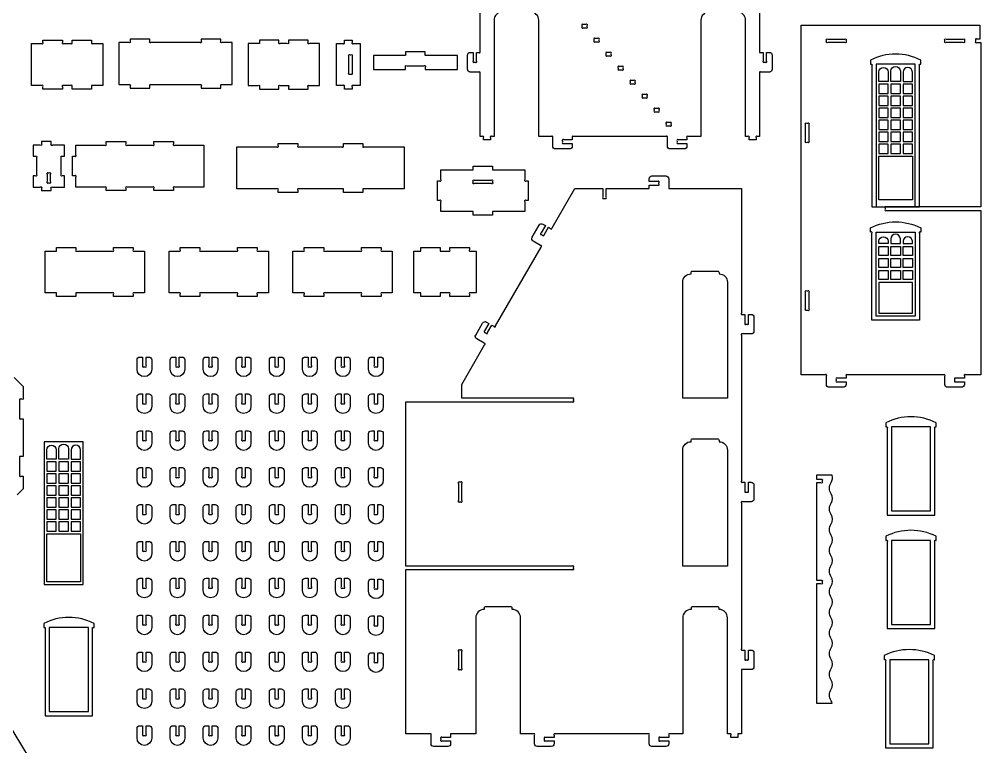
# Model space of a CAD drawing. Extents: x 83.8 to 170.3, y -22.3 to 53.3.
# Drawn here: x 135.83 to 170.23, y 10.88 to 36.89 of the extents above; entities that cross this region are included whole.
import ezdxf

# ---------------------------------------------------------------- set-up
doc = ezdxf.new("R2010")
doc.units = 0
doc.header["$MEASUREMENT"] = 0
doc.layers.get('0').update_dxf_attribs({"linetype": 'CONTINUOUS'})

msp = doc.modelspace()

# ---------------------------------------------------------------- linework, layer by layer
for points in [[(162.315, 40.958), (162.315, 35.746, 1), (162.359, 35.702), (162.44, 35.702), (162.44, 35.396, 1), (162.484, 35.352), (162.521, 35.352, 1), (162.565, 35.396), (162.565, 35.702), (162.665, 35.702, -0.414214), (162.765, 35.602), (162.765, 35.102, -0.414214), (162.665, 35.002), (162.359, 35.002, 1), (162.315, 34.958), (162.315, 32.702), (162.234, 32.702, 1), (162.19, 32.658), (162.19, 32.577), (161.94, 32.577), (161.94, 32.658, 1), (161.896, 32.702), (161.815, 32.702), (161.815, 36.852, 0.414214), (161.515, 37.152)], [(153.115, 37.152, 0.414214), (152.815, 36.852), (152.815, 32.702), (152.734, 32.702, 1), (152.69, 32.658), (152.69, 32.577), (152.44, 32.577), (152.44, 32.658, 1), (152.396, 32.702), (152.315, 32.702), (152.315, 34.958, 1), (152.271, 35.002), (151.965, 35.002, -0.414214), (151.865, 35.102), (151.865, 35.602, -0.414214), (151.965, 35.702), (152.065, 35.702), (152.065, 35.396, 1), (152.109, 35.352), (152.146, 35.352, 1), (152.19, 35.396), (152.19, 35.702), (152.271, 35.702, 1), (152.315, 35.746), (152.315, 38.577)], [(160.515, 37.152, 0.414214), (160.215, 36.852), (160.215, 32.702), (159.759, 32.702, 1), (159.715, 32.658), (159.715, 32.577), (159.409, 32.577, 1), (159.365, 32.533), (159.365, 32.496, 1), (159.409, 32.452), (159.715, 32.452), (159.715, 32.352, -0.414214), (159.615, 32.252), (159.115, 32.252, -0.414214), (159.015, 32.352), (159.015, 32.658, 1), (158.971, 32.702), (155.659, 32.702, 1), (155.615, 32.658), (155.615, 32.577), (155.309, 32.577, 1), (155.265, 32.533), (155.265, 32.496, 1), (155.309, 32.452), (155.615, 32.452), (155.615, 32.352, -0.414214), (155.515, 32.252), (155.015, 32.252, -0.414214), (154.915, 32.352), (154.915, 32.658, 1), (154.871, 32.702), (154.415, 32.702), (154.415, 36.852, 0.414214), (154.115, 37.152)], [(135.65, 24.076), (135.971, 23.756), (135.971, 23.346, -1), (135.926, 23.302), (135.89, 23.302, 1), (135.846, 23.258), (135.846, 22.646, 1), (135.89, 22.602), (135.971, 22.602), (135.971, 21.252), (135.89, 21.252, 1), (135.846, 21.208), (135.846, 20.596, 1), (135.89, 20.552), (135.971, 20.552), (135.971, 20.098), (135.762, 19.89)]]:
    msp.add_lwpolyline(points, format="xyb")
for points in [[(156.006, 36.577), (156.104, 36.577, 1), (156.148, 36.621), (156.148, 36.658, 1), (156.104, 36.702), (156.006, 36.702, 1), (155.961, 36.658), (155.961, 36.621, 1)], [(170.19, 36.179), (170.084, 36.179, 1), (170.04, 36.135), (170.04, 36.099, 1), (170.084, 36.054), (170.226, 36.054), (170.226, 30.179), (166.85, 30.179, 1), (166.806, 30.135), (166.806, 30.099, 1), (166.85, 30.054), (170.226, 30.054), (170.226, 24.179), (169.684, 24.179, 1), (169.64, 24.135), (169.64, 24.054), (169.334, 24.054, 1), (169.29, 24.01), (169.29, 23.974, 1), (169.334, 23.929), (169.64, 23.929), (169.64, 23.829, -0.414214), (169.54, 23.729), (169.04, 23.729, -0.414214), (168.94, 23.829), (168.94, 24.135, 1), (168.896, 24.179), (165.45, 24.179, 1), (165.406, 24.135), (165.406, 24.054), (165.1, 24.054, 1), (165.056, 24.01), (165.056, 23.974, 1), (165.1, 23.929), (165.406, 23.929), (165.406, 23.829, -0.414214), (165.306, 23.729), (164.806, 23.729, -0.414214), (164.706, 23.829), (164.706, 24.135, 1), (164.661, 24.179), (163.806, 24.179), (163.806, 36.679), (170.19, 36.679)], [(138.824, 34.518), (138.466, 34.518, 1), (138.422, 34.474), (138.422, 34.393), (137.722, 34.393), (137.722, 34.474, 1), (137.678, 34.518), (137.422, 34.518, 1), (137.378, 34.474), (137.378, 34.393), (136.678, 34.393), (136.678, 34.474, 1), (136.634, 34.518), (136.276, 34.518), (136.276, 36.018), (136.634, 36.018, 1), (136.678, 36.062), (136.678, 36.143), (137.378, 36.143), (137.378, 36.062, 1), (137.422, 36.018), (137.678, 36.018, 1), (137.722, 36.062), (137.722, 36.143), (138.422, 36.143), (138.422, 36.062, 1), (138.466, 36.018), (138.824, 36.018)], [(140.5, 34.427), (140.5, 34.508, -1), (140.544, 34.552), (142.3, 34.552, -1), (142.344, 34.508), (142.344, 34.427), (143.044, 34.427), (143.044, 34.508, -1), (143.088, 34.552), (143.446, 34.552), (143.446, 36.052), (143.088, 36.052, -1), (143.044, 36.096), (143.044, 36.177), (142.344, 36.177), (142.344, 36.096, -1), (142.3, 36.052), (140.544, 36.052, -1), (140.5, 36.096), (140.5, 36.177), (139.8, 36.177), (139.8, 36.096, -1), (139.756, 36.052), (139.399, 36.052), (139.399, 34.552), (139.756, 34.552, -1), (139.8, 34.508), (139.8, 34.427)], [(146.166, 34.393), (146.166, 34.474, -1), (146.211, 34.518), (146.568, 34.518), (146.568, 36.018), (146.211, 36.018, -1), (146.166, 36.062), (146.166, 36.143), (145.466, 36.143), (145.466, 36.062, -1), (145.422, 36.018), (145.167, 36.018, -1), (145.123, 36.062), (145.123, 36.143), (144.423, 36.143), (144.423, 36.018), (144.021, 36.018), (144.021, 34.518), (144.378, 34.518, -1), (144.423, 34.474), (144.423, 34.393), (145.123, 34.393), (145.123, 34.474, -1), (145.167, 34.518), (145.422, 34.518, -1), (145.466, 34.474), (145.466, 34.393)], [(148.023, 34.518), (147.787, 34.518, 1), (147.743, 34.474), (147.743, 34.393), (147.463, 34.393), (147.463, 34.474, 1), (147.419, 34.518), (147.184, 34.518), (147.184, 36.018), (147.419, 36.018, 1), (147.463, 36.062), (147.463, 36.143), (147.743, 36.143), (147.743, 36.062, 1), (147.787, 36.018), (148.023, 36.018)], [(156.391, 36.158), (156.391, 36.121, 1), (156.435, 36.077), (156.533, 36.077, 1), (156.578, 36.121), (156.578, 36.158, 1), (156.533, 36.202), (156.435, 36.202, 1)], [(164.75, 36.179), (165.361, 36.179, -1), (165.406, 36.135), (165.406, 36.099, -1), (165.361, 36.054), (164.75, 36.054, -1), (164.706, 36.099), (164.706, 36.135, -1)], [(169.596, 36.054), (168.984, 36.054, -1), (168.94, 36.099), (168.94, 36.135, -1), (168.984, 36.179), (169.596, 36.179, -1), (169.64, 36.135), (169.64, 36.099, -1)], [(147.743, 35.574), (147.743, 34.962, -1), (147.699, 34.918), (147.662, 34.918, -1), (147.618, 34.962), (147.618, 35.574, -1), (147.662, 35.618), (147.699, 35.618, -1)], [(149.654, 35.098), (149.654, 35.179, -1), (149.698, 35.223), (150.31, 35.223, -1), (150.354, 35.179), (150.354, 35.098), (151.504, 35.098), (151.504, 35.598), (150.398, 35.598, -1), (150.354, 35.642), (150.354, 35.723), (149.654, 35.723), (149.654, 35.642, -1), (149.61, 35.598), (148.504, 35.598), (148.504, 35.098)], [(157.007, 35.621), (157.007, 35.658, 1), (156.963, 35.702), (156.865, 35.702, 1), (156.82, 35.658), (156.82, 35.621, 1), (156.865, 35.577), (156.963, 35.577, 1)], [(166.279, 35.279), (166.285, 35.279, -1), (166.329, 35.235), (166.329, 30.179), (168.029, 30.179), (168.029, 35.235, -1), (168.073, 35.279), (168.079, 35.279), (168.079, 35.429, 0.238913), (166.279, 35.429)], [(157.294, 35.077), (157.393, 35.077, 1), (157.437, 35.121), (157.437, 35.158, 1), (157.393, 35.202), (157.294, 35.202, 1), (157.25, 35.158), (157.25, 35.121, 1)], [(166.909, 34.999), (166.909, 34.669), (166.579, 34.669), (166.579, 34.999, -1)], [(167.009, 34.669), (167.009, 35.035, -1), (167.349, 35.035), (167.349, 34.669)], [(167.449, 34.999), (167.449, 34.669), (167.779, 34.669), (167.779, 34.999, 1)], [(157.724, 34.577), (157.822, 34.577, 1), (157.866, 34.621), (157.866, 34.658, 1), (157.822, 34.702), (157.724, 34.702, 1), (157.68, 34.658), (157.68, 34.621, 1)], [(158.153, 34.077), (158.252, 34.077, 1), (158.296, 34.121), (158.296, 34.158, 1), (158.252, 34.202), (158.153, 34.202, 1), (158.109, 34.158), (158.109, 34.121, 1)], [(158.583, 33.577), (158.681, 33.577, 1), (158.725, 33.621), (158.725, 33.658, 1), (158.681, 33.702), (158.583, 33.702, 1), (158.539, 33.658), (158.539, 33.621, 1)], [(159.012, 33.077), (159.111, 33.077, 1), (159.155, 33.121), (159.155, 33.158, 1), (159.111, 33.202), (159.012, 33.202, 1), (158.968, 33.158), (158.968, 33.121, 1)], [(164.081, 33.135), (164.081, 32.524, -1), (164.036, 32.479), (164.018, 32.479), (164, 32.479, -1), (163.956, 32.524), (163.956, 33.135, -1), (164, 33.179), (164.036, 33.179, -1)], [(136.977, 30.764), (136.977, 30.845, -1), (137.021, 30.889), (137.452, 30.889), (137.452, 31.289), (137.371, 31.289, -1), (137.327, 31.334), (137.327, 31.945, -1), (137.371, 31.989), (137.452, 31.989), (137.452, 32.389), (137.021, 32.389, -1), (136.977, 32.434), (136.977, 32.514), (136.627, 32.514), (136.627, 32.434, -1), (136.583, 32.389), (136.327, 32.389), (136.327, 31.989), (136.408, 31.989, -1), (136.452, 31.945), (136.452, 31.334, -1), (136.408, 31.289), (136.327, 31.289), (136.327, 30.889), (136.583, 30.889, -1), (136.627, 30.845), (136.627, 30.764)], [(142.434, 30.889), (141.393, 30.889, 1), (141.349, 30.845), (141.349, 30.764), (140.649, 30.764), (140.649, 30.845, 1), (140.605, 30.889), (139.69, 30.889, 1), (139.645, 30.845), (139.645, 30.764), (138.945, 30.764), (138.945, 30.845, 1), (138.901, 30.889), (137.86, 30.889), (137.86, 31.245, 1), (137.816, 31.289), (137.735, 31.289), (137.735, 31.989), (137.816, 31.989, 1), (137.86, 32.034), (137.86, 32.389), (138.901, 32.389, 1), (138.945, 32.434), (138.945, 32.514), (139.645, 32.514), (139.645, 32.434, 1), (139.69, 32.389), (140.605, 32.389, 1), (140.649, 32.434), (140.649, 32.514), (141.349, 32.514), (141.349, 32.434, 1), (141.393, 32.389), (142.434, 32.389)], [(145.793, 32.447), (145.793, 32.366, 1), (145.837, 32.322), (147.382, 32.322, 1), (147.426, 32.366), (147.426, 32.447), (148.126, 32.447), (148.126, 32.366, 1), (148.171, 32.322), (149.6, 32.322), (149.6, 30.822), (148.171, 30.822, 1), (148.126, 30.778), (148.126, 30.697), (147.426, 30.697), (147.426, 30.778, 1), (147.382, 30.822), (145.837, 30.822, 1), (145.793, 30.778), (145.793, 30.697), (145.093, 30.697), (145.093, 30.778, 1), (145.049, 30.822), (143.619, 30.822), (143.619, 32.322), (145.049, 32.322, 1), (145.093, 32.366), (145.093, 32.447)], [(136.827, 31.345), (136.827, 31.084, 1), (136.871, 31.039), (136.908, 31.039, 1), (136.952, 31.084), (136.952, 31.345, 1), (136.908, 31.389), (136.871, 31.389, 1)], [(152.066, 29.886), (152.066, 29.967, 1), (152.021, 30.011), (150.916, 30.011), (150.916, 30.367, 1), (150.871, 30.411), (150.791, 30.411), (150.791, 31.111), (150.871, 31.111, 1), (150.916, 31.155), (150.916, 31.511), (152.021, 31.511, 1), (152.066, 31.555), (152.066, 31.636), (152.766, 31.636), (152.766, 31.555, 1), (152.81, 31.511), (153.916, 31.511), (153.916, 31.155, 1), (153.96, 31.111), (154.041, 31.111), (154.041, 30.411), (153.96, 30.411, 1), (153.916, 30.367), (153.916, 30.011), (152.81, 30.011, 1), (152.766, 29.967), (152.766, 29.886)], [(156.749, 30.486), (156.786, 30.486, 1), (156.83, 30.53), (156.83, 30.836), (158.364, 30.836), (158.364, 30.961), (158.669, 30.961, 1), (158.714, 31.005), (158.714, 31.042, 1), (158.669, 31.086), (158.364, 31.086), (158.364, 31.186, -0.414214), (158.464, 31.286), (158.964, 31.286, -0.414214), (159.064, 31.186), (159.064, 30.836), (161.664, 30.836), (161.664, 26.38, 1), (161.708, 26.336), (161.789, 26.336), (161.789, 26.03, 1), (161.833, 25.986), (161.869, 25.986, 1), (161.914, 26.03), (161.914, 26.336), (162.014, 26.336, -0.414214), (162.114, 26.236), (162.114, 25.736, -0.414214), (162.014, 25.636), (161.708, 25.636, 1), (161.664, 25.592), (161.664, 20.38, 1), (161.708, 20.336), (161.789, 20.336), (161.789, 20.03, 1), (161.833, 19.986), (161.869, 19.986, 1), (161.914, 20.03), (161.914, 20.336), (162.014, 20.336, -0.414214), (162.114, 20.236), (162.114, 19.736, -0.414214), (162.014, 19.636), (161.708, 19.636, 1), (161.664, 19.592), (161.664, 14.38, 1), (161.708, 14.336), (161.789, 14.336), (161.789, 14.03, 1), (161.833, 13.986), (161.869, 13.986, 1), (161.914, 14.03), (161.914, 14.336), (162.014, 14.336, -0.414214), (162.114, 14.236), (162.114, 13.736, -0.414214), (162.014, 13.636), (161.664, 13.636), (161.664, 11.336), (161.583, 11.336, 1), (161.539, 11.292), (161.539, 11.211), (161.289, 11.211), (161.289, 11.292, 1), (161.244, 11.336), (161.164, 11.336), (161.164, 15.486, 0.414214), (160.864, 15.786), (160.864, 15.836, 0.414214), (160.814, 15.886), (159.914, 15.886, 0.414214), (159.864, 15.836), (159.864, 15.786, 0.414214), (159.564, 15.486), (159.564, 11.336), (159.108, 11.336, 1), (159.064, 11.292), (159.064, 11.211), (158.758, 11.211, 1), (158.714, 11.167), (158.714, 11.13, 1), (158.758, 11.086), (159.064, 11.086), (159.064, 10.986, -0.414214), (158.964, 10.886), (158.464, 10.886, -0.414214), (158.364, 10.986), (158.364, 11.292, 1), (158.319, 11.336), (155.008, 11.336, 1), (154.964, 11.292), (154.964, 11.211), (154.658, 11.211, 1), (154.614, 11.167), (154.614, 11.13, 1), (154.658, 11.086), (154.964, 11.086), (154.964, 10.986, -0.414214), (154.864, 10.886), (154.364, 10.886, -0.414214), (154.264, 10.986), (154.264, 11.292, 1), (154.219, 11.336), (153.764, 11.336), (153.764, 15.486, 0.414214), (153.464, 15.786), (153.464, 15.836, 0.414214), (153.414, 15.886), (152.514, 15.886, 0.414214), (152.464, 15.836), (152.464, 15.786, 0.414214), (152.164, 15.486), (152.164, 11.336), (151.308, 11.336, 1), (151.264, 11.292), (151.264, 11.211), (150.958, 11.211, 1), (150.914, 11.167), (150.914, 11.13, 1), (150.958, 11.086), (151.264, 11.086), (151.264, 10.986, -0.414214), (151.164, 10.886), (150.664, 10.886, -0.414214), (150.564, 10.986), (150.564, 11.292, 1), (150.519, 11.336), (149.664, 11.336), (149.664, 17.211), (155.619, 17.211, 1), (155.664, 17.255), (155.664, 17.292, 1), (155.619, 17.336), (149.664, 17.336), (149.664, 23.211), (155.619, 23.211, 1), (155.664, 23.255), (155.664, 23.292, 1), (155.619, 23.336), (151.664, 23.336), (151.664, 23.836), (152.477, 25.245, 1), (152.461, 25.305), (152.196, 25.458, -0.414214), (152.159, 25.595), (152.409, 26.028, -0.414214), (152.546, 26.064), (152.632, 26.014), (152.479, 25.749, 1), (152.496, 25.689), (152.527, 25.671, 1), (152.588, 25.687), (152.741, 25.952), (152.811, 25.911, 1), (152.871, 25.928), (154.498, 28.745, 1), (154.481, 28.805), (154.217, 28.958, -0.414214), (154.18, 29.095), (154.43, 29.528, -0.414214), (154.567, 29.564), (154.653, 29.514), (154.5, 29.249, 1), (154.516, 29.189), (154.548, 29.171, 1), (154.608, 29.187), (154.761, 29.452), (154.831, 29.411, 1), (154.892, 29.428), (155.705, 30.836), (156.705, 30.836), (156.705, 30.53, 1)], [(152.721, 31.011), (152.11, 31.011, -1), (152.066, 31.055), (152.066, 31.092, -1), (152.11, 31.136), (152.721, 31.136, -1), (152.766, 31.092), (152.766, 31.055, -1)], [(168.079, 29.279), (168.073, 29.279, 1), (168.029, 29.235), (168.029, 26.129), (166.329, 26.129), (166.329, 29.235, 1), (166.285, 29.279), (166.279, 29.279), (166.279, 29.429, -0.238913), (168.079, 29.429)], [(166.909, 28.949), (166.909, 28.869), (166.579, 28.869), (166.579, 28.949, -1)], [(167.349, 28.869), (167.349, 29.035, 1), (167.009, 29.035), (167.009, 28.869)], [(167.449, 28.949), (167.449, 28.869), (167.779, 28.869), (167.779, 28.949, 1)], [(140.312, 27.102), (139.955, 27.102, 1), (139.91, 27.058), (139.91, 26.977), (139.21, 26.977), (139.21, 27.058, 1), (139.166, 27.102), (137.904, 27.102, 1), (137.86, 27.058), (137.86, 26.977), (137.16, 26.977), (137.16, 27.058, 1), (137.116, 27.102), (136.759, 27.102), (136.759, 28.602), (137.116, 28.602, 1), (137.16, 28.646), (137.16, 28.727), (137.86, 28.727), (137.86, 28.646, 1), (137.904, 28.602), (139.166, 28.602, 1), (139.21, 28.646), (139.21, 28.727), (139.91, 28.727), (139.91, 28.646, 1), (139.955, 28.602), (140.312, 28.602)], [(141.19, 28.602), (141.547, 28.602, 1), (141.591, 28.646), (141.591, 28.727), (142.291, 28.727), (142.291, 28.646, 1), (142.336, 28.602), (143.597, 28.602, 1), (143.642, 28.646), (143.642, 28.727), (144.342, 28.727), (144.342, 28.646, 1), (144.386, 28.602), (144.743, 28.602), (144.743, 27.102), (144.386, 27.102, 1), (144.342, 27.058), (144.342, 26.977), (143.642, 26.977), (143.642, 27.058, 1), (143.597, 27.102), (142.336, 27.102, 1), (142.291, 27.058), (142.291, 26.977), (141.591, 26.977), (141.591, 27.058, 1), (141.547, 27.102), (141.19, 27.102)], [(145.621, 28.602), (145.978, 28.602, 1), (146.023, 28.646), (146.023, 28.727), (146.723, 28.727), (146.723, 28.646, 1), (146.767, 28.602), (148.029, 28.602, 1), (148.073, 28.646), (148.073, 28.727), (148.773, 28.727), (148.773, 28.646, 1), (148.817, 28.602), (149.175, 28.602), (149.175, 27.102), (148.817, 27.102, 1), (148.773, 27.058), (148.773, 26.977), (148.073, 26.977), (148.073, 27.058, 1), (148.029, 27.102), (146.767, 27.102, 1), (146.723, 27.058), (146.723, 26.977), (146.023, 26.977), (146.023, 27.058, 1), (145.978, 27.102), (145.621, 27.102)], [(149.95, 28.602), (150.149, 28.602, 1), (150.194, 28.646), (150.194, 28.727), (150.894, 28.727), (150.894, 28.646, 1), (150.938, 28.602), (151.193, 28.602, 1), (151.237, 28.646), (151.237, 28.727), (151.937, 28.727), (151.937, 28.646, 1), (151.982, 28.602), (152.181, 28.602), (152.181, 27.102), (151.982, 27.102, 1), (151.937, 27.058), (151.937, 26.977), (151.237, 26.977), (151.237, 27.058, 1), (151.193, 27.102), (150.938, 27.102, 1), (150.894, 27.058), (150.894, 26.977), (150.194, 26.977), (150.194, 27.058, 1), (150.149, 27.102), (149.95, 27.102)], [(161.164, 27.486), (161.164, 23.336), (159.564, 23.336), (159.564, 27.486, -0.414214), (159.864, 27.786), (159.864, 27.836, -0.414214), (159.914, 27.886), (160.814, 27.886, -0.414214), (160.864, 27.836), (160.864, 27.786, -0.414214)], [(164.081, 27.135), (164.081, 26.524, -1), (164.036, 26.479), (164.018, 26.479), (164, 26.479, -1), (163.956, 26.524), (163.956, 27.135, -1), (164, 27.179), (164.036, 27.179, -1)], [(140.246, 24.812), (140.246, 24.506, 1), (140.291, 24.462), (140.327, 24.462, 1), (140.371, 24.506), (140.371, 24.812), (140.471, 24.812, -0.414214), (140.571, 24.712), (140.571, 24.375, -1), (140.046, 24.375), (140.046, 24.712, -0.414214), (140.146, 24.812)], [(141.43, 24.812), (141.43, 24.506, 1), (141.474, 24.462), (141.51, 24.462, 1), (141.555, 24.506), (141.555, 24.812), (141.655, 24.812, -0.414214), (141.755, 24.712), (141.755, 24.375, -1), (141.23, 24.375), (141.23, 24.712, -0.414214), (141.33, 24.812)], [(142.613, 24.812), (142.613, 24.506, 1), (142.657, 24.462), (142.694, 24.462, 1), (142.738, 24.506), (142.738, 24.812), (142.838, 24.812, -0.414214), (142.938, 24.712), (142.938, 24.375, -1), (142.413, 24.375), (142.413, 24.712, -0.414214), (142.513, 24.812)], [(143.796, 24.812), (143.796, 24.506, 1), (143.84, 24.462), (143.877, 24.462, 1), (143.921, 24.506), (143.921, 24.812), (144.021, 24.812, -0.414214), (144.121, 24.712), (144.121, 24.375, -1), (143.596, 24.375), (143.596, 24.712, -0.414214), (143.696, 24.812)], [(144.98, 24.812), (144.98, 24.506, 1), (145.024, 24.462), (145.06, 24.462, 1), (145.105, 24.506), (145.105, 24.812), (145.205, 24.812, -0.414214), (145.305, 24.712), (145.305, 24.375, -1), (144.78, 24.375), (144.78, 24.712, -0.414214), (144.88, 24.812)], [(146.163, 24.812), (146.163, 24.506, 1), (146.207, 24.462), (146.244, 24.462, 1), (146.288, 24.506), (146.288, 24.812), (146.388, 24.812, -0.414214), (146.488, 24.712), (146.488, 24.375, -1), (145.963, 24.375), (145.963, 24.712, -0.414214), (146.063, 24.812)], [(147.346, 24.812), (147.346, 24.506, 1), (147.39, 24.462), (147.427, 24.462, 1), (147.471, 24.506), (147.471, 24.812), (147.571, 24.812, -0.414214), (147.671, 24.712), (147.671, 24.375, -1), (147.146, 24.375), (147.146, 24.712, -0.414214), (147.246, 24.812)], [(148.529, 24.812), (148.529, 24.506, 1), (148.574, 24.462), (148.61, 24.462, 1), (148.654, 24.506), (148.654, 24.812), (148.754, 24.812, -0.414214), (148.854, 24.712), (148.854, 24.375, -1), (148.329, 24.375), (148.329, 24.712, -0.414214), (148.429, 24.812)], [(140.246, 23.494), (140.246, 23.188, 1), (140.291, 23.144), (140.327, 23.144, 1), (140.371, 23.188), (140.371, 23.494), (140.471, 23.494, -0.414214), (140.571, 23.394), (140.571, 23.056, -1), (140.046, 23.056), (140.046, 23.394, -0.414214), (140.146, 23.494)], [(141.43, 23.494), (141.43, 23.188, 1), (141.474, 23.144), (141.51, 23.144, 1), (141.555, 23.188), (141.555, 23.494), (141.655, 23.494, -0.414214), (141.755, 23.394), (141.755, 23.056, -1), (141.23, 23.056), (141.23, 23.394, -0.414214), (141.33, 23.494)], [(142.613, 23.494), (142.613, 23.188, 1), (142.657, 23.144), (142.694, 23.144, 1), (142.738, 23.188), (142.738, 23.494), (142.838, 23.494, -0.414214), (142.938, 23.394), (142.938, 23.056, -1), (142.413, 23.056), (142.413, 23.394, -0.414214), (142.513, 23.494)], [(143.796, 23.494), (143.796, 23.188, 1), (143.84, 23.144), (143.877, 23.144, 1), (143.921, 23.188), (143.921, 23.494), (144.021, 23.494, -0.414214), (144.121, 23.394), (144.121, 23.056, -1), (143.596, 23.056), (143.596, 23.394, -0.414214), (143.696, 23.494)], [(144.98, 23.494), (144.98, 23.188, 1), (145.024, 23.144), (145.06, 23.144, 1), (145.105, 23.188), (145.105, 23.494), (145.205, 23.494, -0.414214), (145.305, 23.394), (145.305, 23.056, -1), (144.78, 23.056), (144.78, 23.394, -0.414214), (144.88, 23.494)], [(146.163, 23.494), (146.163, 23.188, 1), (146.207, 23.144), (146.244, 23.144, 1), (146.288, 23.188), (146.288, 23.494), (146.388, 23.494, -0.414214), (146.488, 23.394), (146.488, 23.056, -1), (145.963, 23.056), (145.963, 23.394, -0.414214), (146.063, 23.494)], [(147.346, 23.494), (147.346, 23.188, 1), (147.39, 23.144), (147.427, 23.144, 1), (147.471, 23.188), (147.471, 23.494), (147.571, 23.494, -0.414214), (147.671, 23.394), (147.671, 23.056, -1), (147.146, 23.056), (147.146, 23.394, -0.414214), (147.246, 23.494)], [(148.529, 23.494), (148.529, 23.188, 1), (148.574, 23.144), (148.61, 23.144, 1), (148.654, 23.188), (148.654, 23.494), (148.754, 23.494, -0.414214), (148.854, 23.394), (148.854, 23.056, -1), (148.329, 23.056), (148.329, 23.394, -0.414214), (148.429, 23.494)], [(166.83, 22.311), (166.836, 22.311, -1), (166.88, 22.267), (166.88, 19.161), (168.58, 19.161), (168.58, 22.267, -1), (168.624, 22.311), (168.63, 22.311), (168.63, 22.461, 0.238913), (166.83, 22.461)], [(140.246, 22.175), (140.246, 21.869, 1), (140.291, 21.825), (140.327, 21.825, 1), (140.371, 21.869), (140.371, 22.175), (140.471, 22.175, -0.414214), (140.571, 22.075), (140.571, 21.738, -1), (140.046, 21.738), (140.046, 22.075, -0.414214), (140.146, 22.175)], [(141.43, 22.175), (141.43, 21.869, 1), (141.474, 21.825), (141.51, 21.825, 1), (141.555, 21.869), (141.555, 22.175), (141.655, 22.175, -0.414214), (141.755, 22.075), (141.755, 21.738, -1), (141.23, 21.738), (141.23, 22.075, -0.414214), (141.33, 22.175)], [(142.613, 22.175), (142.613, 21.869, 1), (142.657, 21.825), (142.694, 21.825, 1), (142.738, 21.869), (142.738, 22.175), (142.838, 22.175, -0.414214), (142.938, 22.075), (142.938, 21.738, -1), (142.413, 21.738), (142.413, 22.075, -0.414214), (142.513, 22.175)], [(143.796, 22.175), (143.796, 21.869, 1), (143.84, 21.825), (143.877, 21.825, 1), (143.921, 21.869), (143.921, 22.175), (144.021, 22.175, -0.414214), (144.121, 22.075), (144.121, 21.738, -1), (143.596, 21.738), (143.596, 22.075, -0.414214), (143.696, 22.175)], [(144.98, 22.175), (144.98, 21.869, 1), (145.024, 21.825), (145.06, 21.825, 1), (145.105, 21.869), (145.105, 22.175), (145.205, 22.175, -0.414214), (145.305, 22.075), (145.305, 21.738, -1), (144.78, 21.738), (144.78, 22.075, -0.414214), (144.88, 22.175)], [(146.163, 22.175), (146.163, 21.869, 1), (146.207, 21.825), (146.244, 21.825, 1), (146.288, 21.869), (146.288, 22.175), (146.388, 22.175, -0.414214), (146.488, 22.075), (146.488, 21.738, -1), (145.963, 21.738), (145.963, 22.075, -0.414214), (146.063, 22.175)], [(147.346, 22.175), (147.346, 21.869, 1), (147.39, 21.825), (147.427, 21.825, 1), (147.471, 21.869), (147.471, 22.175), (147.571, 22.175, -0.414214), (147.671, 22.075), (147.671, 21.738, -1), (147.146, 21.738), (147.146, 22.075, -0.414214), (147.246, 22.175)], [(148.529, 22.175), (148.529, 21.869, 1), (148.574, 21.825), (148.61, 21.825, 1), (148.654, 21.869), (148.654, 22.175), (148.754, 22.175, -0.414214), (148.854, 22.075), (148.854, 21.738, -1), (148.329, 21.738), (148.329, 22.075, -0.414214), (148.429, 22.175)], [(137.251, 21.165), (137.251, 21.531, -1), (137.591, 21.531), (137.591, 21.165)], [(161.164, 21.486), (161.164, 17.336), (159.564, 17.336), (159.564, 21.486, -0.414214), (159.864, 21.786), (159.864, 21.836, -0.414214), (159.914, 21.886), (160.814, 21.886, -0.414214), (160.864, 21.836), (160.864, 21.786, -0.414214)], [(137.151, 21.495), (137.151, 21.165), (136.821, 21.165), (136.821, 21.495, -1)], [(137.691, 21.495), (137.691, 21.165), (138.021, 21.165), (138.021, 21.495, 1)], [(140.246, 20.857), (140.246, 20.551, 1), (140.291, 20.507), (140.327, 20.507, 1), (140.371, 20.551), (140.371, 20.857), (140.471, 20.857, -0.414214), (140.571, 20.757), (140.571, 20.419, -1), (140.046, 20.419), (140.046, 20.757, -0.414214), (140.146, 20.857)], [(141.43, 20.857), (141.43, 20.551, 1), (141.474, 20.507), (141.51, 20.507, 1), (141.555, 20.551), (141.555, 20.857), (141.655, 20.857, -0.414214), (141.755, 20.757), (141.755, 20.419, -1), (141.23, 20.419), (141.23, 20.757, -0.414214), (141.33, 20.857)], [(142.613, 20.857), (142.613, 20.551, 1), (142.657, 20.507), (142.694, 20.507, 1), (142.738, 20.551), (142.738, 20.857), (142.838, 20.857, -0.414214), (142.938, 20.757), (142.938, 20.419, -1), (142.413, 20.419), (142.413, 20.757, -0.414214), (142.513, 20.857)], [(143.796, 20.857), (143.796, 20.551, 1), (143.84, 20.507), (143.877, 20.507, 1), (143.921, 20.551), (143.921, 20.857), (144.021, 20.857, -0.414214), (144.121, 20.757), (144.121, 20.419, -1), (143.596, 20.419), (143.596, 20.757, -0.414214), (143.696, 20.857)], [(144.98, 20.857), (144.98, 20.551, 1), (145.024, 20.507), (145.06, 20.507, 1), (145.105, 20.551), (145.105, 20.857), (145.205, 20.857, -0.414214), (145.305, 20.757), (145.305, 20.419, -1), (144.78, 20.419), (144.78, 20.757, -0.414214), (144.88, 20.857)], [(146.163, 20.857), (146.163, 20.551, 1), (146.207, 20.507), (146.244, 20.507, 1), (146.288, 20.551), (146.288, 20.857), (146.388, 20.857, -0.414214), (146.488, 20.757), (146.488, 20.419, -1), (145.963, 20.419), (145.963, 20.757, -0.414214), (146.063, 20.857)], [(147.346, 20.857), (147.346, 20.551, 1), (147.39, 20.507), (147.427, 20.507, 1), (147.471, 20.551), (147.471, 20.857), (147.571, 20.857, -0.414214), (147.671, 20.757), (147.671, 20.419, -1), (147.146, 20.419), (147.146, 20.757, -0.414214), (147.246, 20.857)], [(148.529, 20.857), (148.529, 20.551, 1), (148.574, 20.507), (148.61, 20.507, 1), (148.654, 20.551), (148.654, 20.857), (148.754, 20.857, -0.414214), (148.854, 20.757), (148.854, 20.419, -1), (148.329, 20.419), (148.329, 20.757, -0.414214), (148.429, 20.857)], [(151.539, 20.292), (151.539, 19.68, 1), (151.583, 19.636), (151.601, 19.636), (151.619, 19.636, 1), (151.664, 19.68), (151.664, 20.292, 1), (151.619, 20.336), (151.583, 20.336, 1)], [(164.911, 12.441, 0.076889), (164.872, 12.524, -0.300981), (164.872, 12.932, 0.300981), (164.872, 13.263, -0.300981), (164.872, 13.671, 0.300981), (164.872, 14.002, -0.300981), (164.872, 14.41, 0.300981), (164.872, 14.742, -0.300981), (164.872, 15.15, 0.300981), (164.872, 15.481, -0.300981), (164.872, 15.889, 0.300981), (164.872, 16.22, -0.300981), (164.872, 16.628, 0.300981), (164.872, 16.959, -0.300981), (164.872, 17.367, 0.300981), (164.872, 17.698, -0.300981), (164.872, 18.106, 0.300981), (164.872, 18.437, -0.300981), (164.872, 18.845, 0.300981), (164.872, 19.177, -0.300981), (164.872, 19.585, 0.300981), (164.872, 19.916, -0.300981), (164.872, 20.324, 0.236244), (164.905, 20.59), (164.351, 20.59), (164.351, 20.44), (164.507, 20.44, -1), (164.551, 20.396), (164.551, 20.36, -1), (164.507, 20.315), (164.351, 20.315), (164.351, 16.829), (164.507, 16.829, -1), (164.551, 16.785), (164.551, 16.749, -1), (164.507, 16.704), (164.351, 16.704), (164.351, 12.441)], [(140.246, 19.538), (140.246, 19.233, 1), (140.291, 19.188), (140.327, 19.188, 1), (140.371, 19.233), (140.371, 19.538), (140.471, 19.538, -0.414214), (140.571, 19.438), (140.571, 19.101, -1), (140.046, 19.101), (140.046, 19.438, -0.414214), (140.146, 19.538)], [(141.43, 19.538), (141.43, 19.233, 1), (141.474, 19.188), (141.51, 19.188, 1), (141.555, 19.233), (141.555, 19.538), (141.655, 19.538, -0.414214), (141.755, 19.438), (141.755, 19.101, -1), (141.23, 19.101), (141.23, 19.438, -0.414214), (141.33, 19.538)], [(142.613, 19.538), (142.613, 19.233, 1), (142.657, 19.188), (142.694, 19.188, 1), (142.738, 19.233), (142.738, 19.538), (142.838, 19.538, -0.414214), (142.938, 19.438), (142.938, 19.101, -1), (142.413, 19.101), (142.413, 19.438, -0.414214), (142.513, 19.538)], [(143.796, 19.538), (143.796, 19.233, 1), (143.84, 19.188), (143.877, 19.188, 1), (143.921, 19.233), (143.921, 19.538), (144.021, 19.538, -0.414214), (144.121, 19.438), (144.121, 19.101, -1), (143.596, 19.101), (143.596, 19.438, -0.414214), (143.696, 19.538)], [(144.98, 19.538), (144.98, 19.233, 1), (145.024, 19.188), (145.06, 19.188, 1), (145.105, 19.233), (145.105, 19.538), (145.205, 19.538, -0.414214), (145.305, 19.438), (145.305, 19.101, -1), (144.78, 19.101), (144.78, 19.438, -0.414214), (144.88, 19.538)], [(146.163, 19.538), (146.163, 19.233, 1), (146.207, 19.188), (146.244, 19.188, 1), (146.288, 19.233), (146.288, 19.538), (146.388, 19.538, -0.414214), (146.488, 19.438), (146.488, 19.101, -1), (145.963, 19.101), (145.963, 19.438, -0.414214), (146.063, 19.538)], [(147.346, 19.538), (147.346, 19.233, 1), (147.39, 19.188), (147.427, 19.188, 1), (147.471, 19.233), (147.471, 19.538), (147.571, 19.538, -0.414214), (147.671, 19.438), (147.671, 19.101, -1), (147.146, 19.101), (147.146, 19.438, -0.414214), (147.246, 19.538)], [(148.529, 19.538), (148.529, 19.233, 1), (148.574, 19.188), (148.61, 19.188, 1), (148.654, 19.233), (148.654, 19.538), (148.754, 19.538, -0.414214), (148.854, 19.438), (148.854, 19.101, -1), (148.329, 19.101), (148.329, 19.438, -0.414214), (148.429, 19.538)], [(166.83, 18.252), (166.836, 18.252, -1), (166.88, 18.208), (166.88, 15.102), (168.58, 15.102), (168.58, 18.208, -1), (168.624, 18.252), (168.63, 18.252), (168.63, 18.402, 0.238913), (166.83, 18.402)], [(140.246, 18.22), (140.246, 17.914, 1), (140.291, 17.87), (140.327, 17.87, 1), (140.371, 17.914), (140.371, 18.22), (140.471, 18.22, -0.414214), (140.571, 18.12), (140.571, 17.782, -1), (140.046, 17.782), (140.046, 18.12, -0.414214), (140.146, 18.22)], [(141.43, 18.22), (141.43, 17.914, 1), (141.474, 17.87), (141.51, 17.87, 1), (141.555, 17.914), (141.555, 18.22), (141.655, 18.22, -0.414214), (141.755, 18.12), (141.755, 17.782, -1), (141.23, 17.782), (141.23, 18.12, -0.414214), (141.33, 18.22)], [(142.613, 18.22), (142.613, 17.914, 1), (142.657, 17.87), (142.694, 17.87, 1), (142.738, 17.914), (142.738, 18.22), (142.838, 18.22, -0.414214), (142.938, 18.12), (142.938, 17.782, -1), (142.413, 17.782), (142.413, 18.12, -0.414214), (142.513, 18.22)], [(143.796, 18.22), (143.796, 17.914, 1), (143.84, 17.87), (143.877, 17.87, 1), (143.921, 17.914), (143.921, 18.22), (144.021, 18.22, -0.414214), (144.121, 18.12), (144.121, 17.782, -1), (143.596, 17.782), (143.596, 18.12, -0.414214), (143.696, 18.22)], [(144.98, 18.22), (144.98, 17.914, 1), (145.024, 17.87), (145.06, 17.87, 1), (145.105, 17.914), (145.105, 18.22), (145.205, 18.22, -0.414214), (145.305, 18.12), (145.305, 17.782, -1), (144.78, 17.782), (144.78, 18.12, -0.414214), (144.88, 18.22)], [(146.163, 18.22), (146.163, 17.914, 1), (146.207, 17.87), (146.244, 17.87, 1), (146.288, 17.914), (146.288, 18.22), (146.388, 18.22, -0.414214), (146.488, 18.12), (146.488, 17.782, -1), (145.963, 17.782), (145.963, 18.12, -0.414214), (146.063, 18.22)], [(147.346, 18.22), (147.346, 17.914, 1), (147.39, 17.87), (147.427, 17.87, 1), (147.471, 17.914), (147.471, 18.22), (147.571, 18.22, -0.414214), (147.671, 18.12), (147.671, 17.782, -1), (147.146, 17.782), (147.146, 18.12, -0.414214), (147.246, 18.22)], [(148.529, 18.22), (148.529, 17.914, 1), (148.574, 17.87), (148.61, 17.87, 1), (148.654, 17.914), (148.654, 18.22), (148.754, 18.22, -0.414214), (148.854, 18.12), (148.854, 17.782, -1), (148.329, 17.782), (148.329, 18.12, -0.414214), (148.429, 18.22)], [(140.246, 16.901), (140.246, 16.596, 1), (140.291, 16.551), (140.327, 16.551, 1), (140.371, 16.596), (140.371, 16.901), (140.471, 16.901, -0.414214), (140.571, 16.801), (140.571, 16.464, -1), (140.046, 16.464), (140.046, 16.801, -0.414214), (140.146, 16.901)], [(141.43, 16.901), (141.43, 16.596, 1), (141.474, 16.551), (141.51, 16.551, 1), (141.555, 16.596), (141.555, 16.901), (141.655, 16.901, -0.414214), (141.755, 16.801), (141.755, 16.464, -1), (141.23, 16.464), (141.23, 16.801, -0.414214), (141.33, 16.901)], [(142.613, 16.901), (142.613, 16.596, 1), (142.657, 16.551), (142.694, 16.551, 1), (142.738, 16.596), (142.738, 16.901), (142.838, 16.901, -0.414214), (142.938, 16.801), (142.938, 16.464, -1), (142.413, 16.464), (142.413, 16.801, -0.414214), (142.513, 16.901)], [(143.796, 16.901), (143.796, 16.596, 1), (143.84, 16.551), (143.877, 16.551, 1), (143.921, 16.596), (143.921, 16.901), (144.021, 16.901, -0.414214), (144.121, 16.801), (144.121, 16.464, -1), (143.596, 16.464), (143.596, 16.801, -0.414214), (143.696, 16.901)], [(144.98, 16.901), (144.98, 16.596, 1), (145.024, 16.551), (145.06, 16.551, 1), (145.105, 16.596), (145.105, 16.901), (145.205, 16.901, -0.414214), (145.305, 16.801), (145.305, 16.464, -1), (144.78, 16.464), (144.78, 16.801, -0.414214), (144.88, 16.901)], [(146.163, 16.901), (146.163, 16.596, 1), (146.207, 16.551), (146.244, 16.551, 1), (146.288, 16.596), (146.288, 16.901), (146.388, 16.901, -0.414214), (146.488, 16.801), (146.488, 16.464, -1), (145.963, 16.464), (145.963, 16.801, -0.414214), (146.063, 16.901)], [(147.346, 16.901), (147.346, 16.596, 1), (147.39, 16.551), (147.427, 16.551, 1), (147.471, 16.596), (147.471, 16.901), (147.571, 16.901, -0.414214), (147.671, 16.801), (147.671, 16.464, -1), (147.146, 16.464), (147.146, 16.801, -0.414214), (147.246, 16.901)], [(148.529, 16.875), (148.529, 16.569, 1), (148.574, 16.525), (148.61, 16.525, 1), (148.654, 16.569), (148.654, 16.875), (148.754, 16.875, -0.414214), (148.854, 16.775), (148.854, 16.438, -1), (148.329, 16.438), (148.329, 16.775, -0.414214), (148.429, 16.875)], [(136.707, 15.138), (136.713, 15.138, -1), (136.757, 15.094), (136.757, 11.988), (138.457, 11.988), (138.457, 15.094, -1), (138.502, 15.138), (138.507, 15.138), (138.507, 15.288, 0.238913), (136.707, 15.288)], [(140.246, 15.583), (140.246, 15.277, 1), (140.291, 15.233), (140.327, 15.233, 1), (140.371, 15.277), (140.371, 15.583), (140.471, 15.583, -0.414214), (140.571, 15.483), (140.571, 15.146, -1), (140.046, 15.146), (140.046, 15.483, -0.414214), (140.146, 15.583)], [(141.43, 15.583), (141.43, 15.277, 1), (141.474, 15.233), (141.51, 15.233, 1), (141.555, 15.277), (141.555, 15.583), (141.655, 15.583, -0.414214), (141.755, 15.483), (141.755, 15.146, -1), (141.23, 15.146), (141.23, 15.483, -0.414214), (141.33, 15.583)], [(142.613, 15.583), (142.613, 15.277, 1), (142.657, 15.233), (142.694, 15.233, 1), (142.738, 15.277), (142.738, 15.583), (142.838, 15.583, -0.414214), (142.938, 15.483), (142.938, 15.146, -1), (142.413, 15.146), (142.413, 15.483, -0.414214), (142.513, 15.583)], [(143.796, 15.583), (143.796, 15.277, 1), (143.84, 15.233), (143.877, 15.233, 1), (143.921, 15.277), (143.921, 15.583), (144.021, 15.583, -0.414214), (144.121, 15.483), (144.121, 15.146, -1), (143.596, 15.146), (143.596, 15.483, -0.414214), (143.696, 15.583)], [(144.98, 15.583), (144.98, 15.277, 1), (145.024, 15.233), (145.06, 15.233, 1), (145.105, 15.277), (145.105, 15.583), (145.205, 15.583, -0.414214), (145.305, 15.483), (145.305, 15.146, -1), (144.78, 15.146), (144.78, 15.483, -0.414214), (144.88, 15.583)], [(146.163, 15.583), (146.163, 15.277, 1), (146.207, 15.233), (146.244, 15.233, 1), (146.288, 15.277), (146.288, 15.583), (146.388, 15.583, -0.414214), (146.488, 15.483), (146.488, 15.146, -1), (145.963, 15.146), (145.963, 15.483, -0.414214), (146.063, 15.583)], [(147.346, 15.583), (147.346, 15.277, 1), (147.39, 15.233), (147.427, 15.233, 1), (147.471, 15.277), (147.471, 15.583), (147.571, 15.583, -0.414214), (147.671, 15.483), (147.671, 15.146, -1), (147.146, 15.146), (147.146, 15.483, -0.414214), (147.246, 15.583)], [(148.529, 15.557), (148.529, 15.251, 1), (148.574, 15.207), (148.61, 15.207, 1), (148.654, 15.251), (148.654, 15.557), (148.754, 15.557, -0.414214), (148.854, 15.457), (148.854, 15.119, -1), (148.329, 15.119), (148.329, 15.457, -0.414214), (148.429, 15.557)], [(140.246, 14.265), (140.246, 13.959, 1), (140.291, 13.915), (140.327, 13.915, 1), (140.371, 13.959), (140.371, 14.265), (140.471, 14.265, -0.414214), (140.571, 14.165), (140.571, 13.827, -1), (140.046, 13.827), (140.046, 14.165, -0.414214), (140.146, 14.265)], [(141.43, 14.265), (141.43, 13.959, 1), (141.474, 13.915), (141.51, 13.915, 1), (141.555, 13.959), (141.555, 14.265), (141.655, 14.265, -0.414214), (141.755, 14.165), (141.755, 13.827, -1), (141.23, 13.827), (141.23, 14.165, -0.414214), (141.33, 14.265)], [(142.613, 14.265), (142.613, 13.959, 1), (142.657, 13.915), (142.694, 13.915, 1), (142.738, 13.959), (142.738, 14.265), (142.838, 14.265, -0.414214), (142.938, 14.165), (142.938, 13.827, -1), (142.413, 13.827), (142.413, 14.165, -0.414214), (142.513, 14.265)], [(143.796, 14.265), (143.796, 13.959, 1), (143.84, 13.915), (143.877, 13.915, 1), (143.921, 13.959), (143.921, 14.265), (144.021, 14.265, -0.414214), (144.121, 14.165), (144.121, 13.827, -1), (143.596, 13.827), (143.596, 14.165, -0.414214), (143.696, 14.265)], [(144.98, 14.265), (144.98, 13.959, 1), (145.024, 13.915), (145.06, 13.915, 1), (145.105, 13.959), (145.105, 14.265), (145.205, 14.265, -0.414214), (145.305, 14.165), (145.305, 13.827, -1), (144.78, 13.827), (144.78, 14.165, -0.414214), (144.88, 14.265)], [(146.163, 14.265), (146.163, 13.959, 1), (146.207, 13.915), (146.244, 13.915, 1), (146.288, 13.959), (146.288, 14.265), (146.388, 14.265, -0.414214), (146.488, 14.165), (146.488, 13.827, -1), (145.963, 13.827), (145.963, 14.165, -0.414214), (146.063, 14.265)], [(147.346, 14.265), (147.346, 13.959, 1), (147.39, 13.915), (147.427, 13.915, 1), (147.471, 13.959), (147.471, 14.265), (147.571, 14.265, -0.414214), (147.671, 14.165), (147.671, 13.827, -1), (147.146, 13.827), (147.146, 14.165, -0.414214), (147.246, 14.265)], [(148.529, 14.238), (148.529, 13.932, 1), (148.574, 13.888), (148.61, 13.888, 1), (148.654, 13.932), (148.654, 14.238), (148.754, 14.238, -0.414214), (148.854, 14.138), (148.854, 13.801, -1), (148.329, 13.801), (148.329, 14.138, -0.414214), (148.429, 14.238)], [(151.539, 14.292), (151.539, 13.68, 1), (151.583, 13.636), (151.601, 13.636), (151.619, 13.636, 1), (151.664, 13.68), (151.664, 14.292, 1), (151.619, 14.336), (151.583, 14.336, 1)], [(166.768, 13.987), (166.773, 13.987, -1), (166.818, 13.942), (166.818, 10.837), (168.518, 10.837), (168.518, 13.942, -1), (168.562, 13.987), (168.568, 13.987), (168.568, 14.137, 0.238913), (166.768, 14.137)], [(140.246, 12.946), (140.246, 12.64, 1), (140.291, 12.596), (140.327, 12.596, 1), (140.371, 12.64), (140.371, 12.946), (140.471, 12.946, -0.414214), (140.571, 12.846), (140.571, 12.509, -1), (140.046, 12.509), (140.046, 12.846, -0.414214), (140.146, 12.946)], [(141.43, 12.946), (141.43, 12.64, 1), (141.474, 12.596), (141.51, 12.596, 1), (141.555, 12.64), (141.555, 12.946), (141.655, 12.946, -0.414214), (141.755, 12.846), (141.755, 12.509, -1), (141.23, 12.509), (141.23, 12.846, -0.414214), (141.33, 12.946)], [(142.613, 12.946), (142.613, 12.64, 1), (142.657, 12.596), (142.694, 12.596, 1), (142.738, 12.64), (142.738, 12.946), (142.838, 12.946, -0.414214), (142.938, 12.846), (142.938, 12.509, -1), (142.413, 12.509), (142.413, 12.846, -0.414214), (142.513, 12.946)], [(143.796, 12.946), (143.796, 12.64, 1), (143.84, 12.596), (143.877, 12.596, 1), (143.921, 12.64), (143.921, 12.946), (144.021, 12.946, -0.414214), (144.121, 12.846), (144.121, 12.509, -1), (143.596, 12.509), (143.596, 12.846, -0.414214), (143.696, 12.946)], [(144.98, 12.946), (144.98, 12.64, 1), (145.024, 12.596), (145.06, 12.596, 1), (145.105, 12.64), (145.105, 12.946), (145.205, 12.946, -0.414214), (145.305, 12.846), (145.305, 12.509, -1), (144.78, 12.509), (144.78, 12.846, -0.414214), (144.88, 12.946)], [(146.163, 12.946), (146.163, 12.64, 1), (146.207, 12.596), (146.244, 12.596, 1), (146.288, 12.64), (146.288, 12.946), (146.388, 12.946, -0.414214), (146.488, 12.846), (146.488, 12.509, -1), (145.963, 12.509), (145.963, 12.846, -0.414214), (146.063, 12.946)], [(147.346, 12.946), (147.346, 12.64, 1), (147.39, 12.596), (147.427, 12.596, 1), (147.471, 12.64), (147.471, 12.946), (147.571, 12.946, -0.414214), (147.671, 12.846), (147.671, 12.509, -1), (147.146, 12.509), (147.146, 12.846, -0.414214), (147.246, 12.946)], [(140.246, 11.628), (140.246, 11.322, 1), (140.291, 11.278), (140.327, 11.278, 1), (140.371, 11.322), (140.371, 11.628), (140.471, 11.628, -0.414214), (140.571, 11.528), (140.571, 11.19, -1), (140.046, 11.19), (140.046, 11.528, -0.414214), (140.146, 11.628)], [(141.43, 11.628), (141.43, 11.322, 1), (141.474, 11.278), (141.51, 11.278, 1), (141.555, 11.322), (141.555, 11.628), (141.655, 11.628, -0.414214), (141.755, 11.528), (141.755, 11.19, -1), (141.23, 11.19), (141.23, 11.528, -0.414214), (141.33, 11.628)], [(142.613, 11.628), (142.613, 11.322, 1), (142.657, 11.278), (142.694, 11.278, 1), (142.738, 11.322), (142.738, 11.628), (142.838, 11.628, -0.414214), (142.938, 11.528), (142.938, 11.19, -1), (142.413, 11.19), (142.413, 11.528, -0.414214), (142.513, 11.628)], [(143.796, 11.628), (143.796, 11.322, 1), (143.84, 11.278), (143.877, 11.278, 1), (143.921, 11.322), (143.921, 11.628), (144.021, 11.628, -0.414214), (144.121, 11.528), (144.121, 11.19, -1), (143.596, 11.19), (143.596, 11.528, -0.414214), (143.696, 11.628)], [(144.98, 11.628), (144.98, 11.322, 1), (145.024, 11.278), (145.06, 11.278, 1), (145.105, 11.322), (145.105, 11.628), (145.205, 11.628, -0.414214), (145.305, 11.528), (145.305, 11.19, -1), (144.78, 11.19), (144.78, 11.528, -0.414214), (144.88, 11.628)], [(146.163, 11.628), (146.163, 11.322, 1), (146.207, 11.278), (146.244, 11.278, 1), (146.288, 11.322), (146.288, 11.628), (146.388, 11.628, -0.414214), (146.488, 11.528), (146.488, 11.19, -1), (145.963, 11.19), (145.963, 11.528, -0.414214), (146.063, 11.628)], [(147.346, 11.628), (147.346, 11.322, 1), (147.39, 11.278), (147.427, 11.278, 1), (147.471, 11.322), (147.471, 11.628), (147.571, 11.628, -0.414214), (147.671, 11.528), (147.671, 11.19, -1), (147.146, 11.19), (147.146, 11.528, -0.414214), (147.246, 11.628)]]:
    msp.add_lwpolyline(points, format="xyb", close=True)
for points in [[(167.879, 35.279), (166.479, 35.279), (166.479, 30.179), (167.879, 30.179)], [(166.579, 34.239), (166.909, 34.239), (166.909, 34.569), (166.579, 34.569)], [(167.009, 34.239), (167.349, 34.239), (167.349, 34.569), (167.009, 34.569)], [(167.449, 34.239), (167.779, 34.239), (167.779, 34.569), (167.449, 34.569)], [(166.579, 33.809), (166.909, 33.809), (166.909, 34.139), (166.579, 34.139)], [(167.009, 33.809), (167.349, 33.809), (167.349, 34.139), (167.009, 34.139)], [(167.449, 33.809), (167.779, 33.809), (167.779, 34.139), (167.449, 34.139)], [(166.579, 33.379), (166.909, 33.379), (166.909, 33.709), (166.579, 33.709)], [(167.009, 33.379), (167.349, 33.379), (167.349, 33.709), (167.009, 33.709)], [(167.449, 33.379), (167.779, 33.379), (167.779, 33.709), (167.449, 33.709)], [(166.579, 32.949), (166.909, 32.949), (166.909, 33.279), (166.579, 33.279)], [(167.009, 32.949), (167.349, 32.949), (167.349, 33.279), (167.009, 33.279)], [(167.449, 32.949), (167.779, 32.949), (167.779, 33.279), (167.449, 33.279)], [(166.579, 32.519), (166.909, 32.519), (166.909, 32.849), (166.579, 32.849)], [(167.009, 32.519), (167.349, 32.519), (167.349, 32.849), (167.009, 32.849)], [(167.449, 32.519), (167.779, 32.519), (167.779, 32.849), (167.449, 32.849)], [(166.579, 32.089), (166.909, 32.089), (166.909, 32.419), (166.579, 32.419)], [(167.009, 32.089), (167.349, 32.089), (167.349, 32.419), (167.009, 32.419)], [(167.449, 32.089), (167.779, 32.089), (167.779, 32.419), (167.449, 32.419)], [(166.579, 31.989), (167.779, 31.989), (167.779, 30.429), (166.579, 30.429)], [(166.479, 29.279), (167.879, 29.279), (167.879, 26.279), (166.479, 26.279)], [(166.909, 28.439), (166.579, 28.439), (166.579, 28.769), (166.909, 28.769)], [(167.349, 28.439), (167.009, 28.439), (167.009, 28.769), (167.349, 28.769)], [(167.779, 28.439), (167.449, 28.439), (167.449, 28.769), (167.779, 28.769)], [(166.909, 28.009), (166.579, 28.009), (166.579, 28.339), (166.909, 28.339)], [(167.349, 28.009), (167.009, 28.009), (167.009, 28.339), (167.349, 28.339)], [(167.779, 28.009), (167.449, 28.009), (167.449, 28.339), (167.779, 28.339)], [(166.909, 27.579), (166.579, 27.579), (166.579, 27.909), (166.909, 27.909)], [(167.349, 27.579), (167.009, 27.579), (167.009, 27.909), (167.349, 27.909)], [(167.779, 27.579), (167.449, 27.579), (167.449, 27.909), (167.779, 27.909)], [(166.579, 26.379), (167.779, 26.379), (167.779, 27.479), (166.579, 27.479)], [(168.43, 22.311), (167.03, 22.311), (167.03, 19.311), (168.43, 19.311)], [(138.121, 21.776), (136.721, 21.776), (136.721, 16.676), (138.121, 16.676)], [(136.821, 20.735), (137.151, 20.735), (137.151, 21.065), (136.821, 21.065)], [(137.251, 20.735), (137.591, 20.735), (137.591, 21.065), (137.251, 21.065)], [(137.691, 20.735), (138.021, 20.735), (138.021, 21.065), (137.691, 21.065)], [(136.821, 20.305), (137.151, 20.305), (137.151, 20.635), (136.821, 20.635)], [(137.251, 20.305), (137.591, 20.305), (137.591, 20.635), (137.251, 20.635)], [(137.691, 20.305), (138.021, 20.305), (138.021, 20.635), (137.691, 20.635)], [(136.821, 19.875), (137.151, 19.875), (137.151, 20.205), (136.821, 20.205)], [(137.251, 19.875), (137.591, 19.875), (137.591, 20.205), (137.251, 20.205)], [(137.691, 19.875), (138.021, 19.875), (138.021, 20.205), (137.691, 20.205)], [(136.821, 19.445), (137.151, 19.445), (137.151, 19.775), (136.821, 19.775)], [(137.251, 19.445), (137.591, 19.445), (137.591, 19.775), (137.251, 19.775)], [(137.691, 19.445), (138.021, 19.445), (138.021, 19.775), (137.691, 19.775)], [(136.821, 19.015), (137.151, 19.015), (137.151, 19.345), (136.821, 19.345)], [(137.251, 19.015), (137.591, 19.015), (137.591, 19.345), (137.251, 19.345)], [(137.691, 19.015), (138.021, 19.015), (138.021, 19.345), (137.691, 19.345)], [(136.821, 18.585), (137.151, 18.585), (137.151, 18.915), (136.821, 18.915)], [(137.251, 18.585), (137.591, 18.585), (137.591, 18.915), (137.251, 18.915)], [(137.691, 18.585), (138.021, 18.585), (138.021, 18.915), (137.691, 18.915)], [(136.821, 18.485), (138.021, 18.485), (138.021, 16.776), (136.821, 16.776)], [(168.43, 18.252), (167.03, 18.252), (167.03, 15.252), (168.43, 15.252)], [(138.307, 15.138), (136.907, 15.138), (136.907, 12.138), (138.307, 12.138)], [(168.368, 13.987), (166.968, 13.987), (166.968, 10.987), (168.368, 10.987)], [(135.585, 9.143), (135.585, 3.842), (129.201, 3.842), (129.201, 11.823), (135.362, 11.823), (136.183, 10.471)]]:
    msp.add_lwpolyline(points, close=True)

doc.saveas('drawing.dxf')
